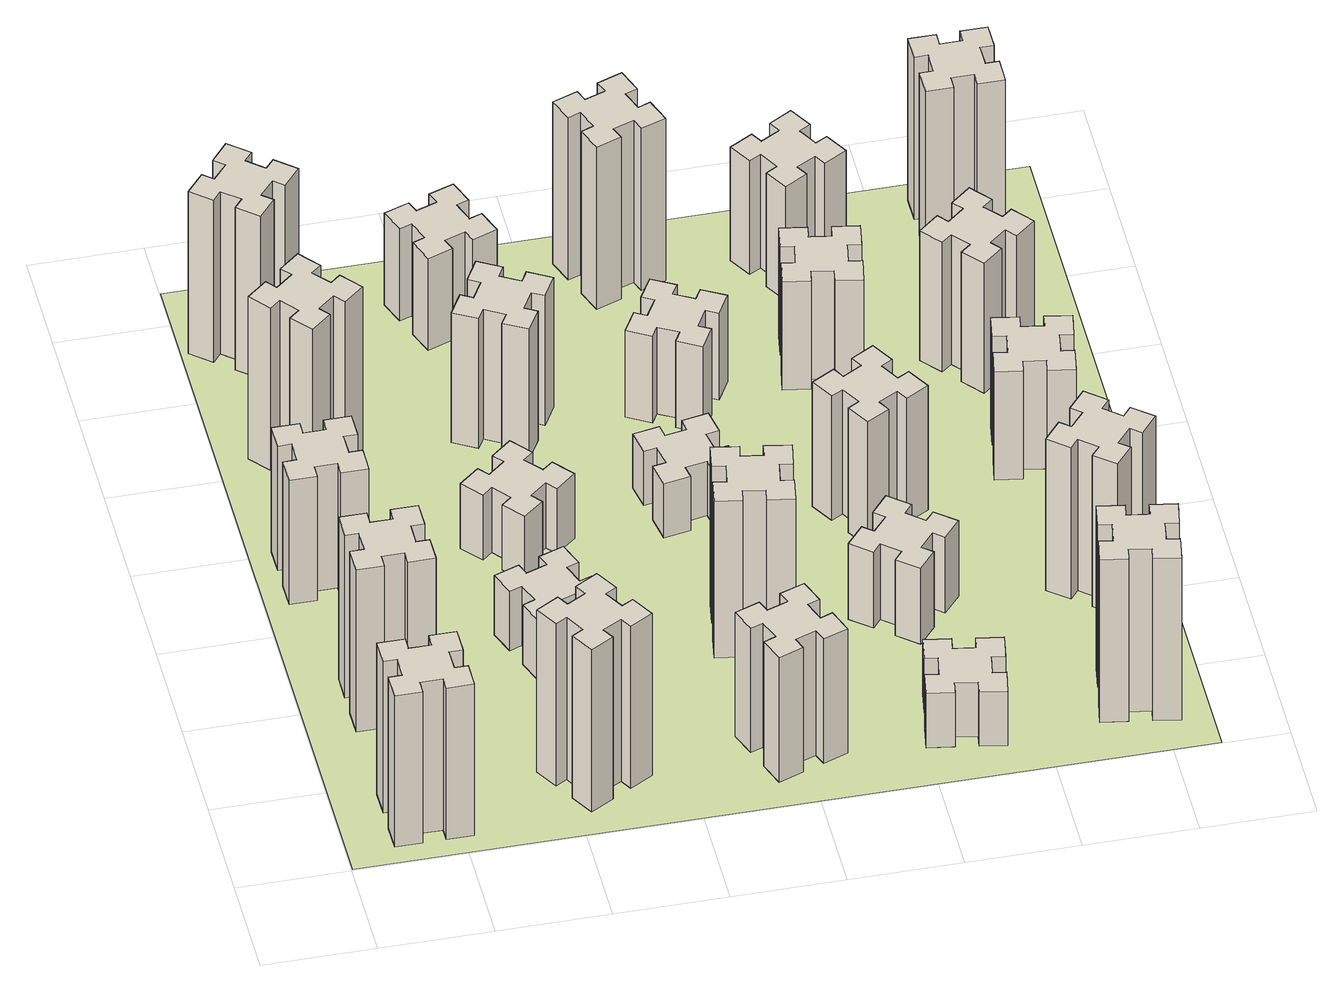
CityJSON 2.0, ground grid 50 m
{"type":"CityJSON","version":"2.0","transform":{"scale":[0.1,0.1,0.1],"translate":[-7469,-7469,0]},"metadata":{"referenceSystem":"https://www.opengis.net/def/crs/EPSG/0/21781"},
"CityObjects":{
"building1":{"type":"Building","attributes":{"class":"1000","function":"1000","usage":"1000","yearOfConstruction":2016,"roofType":"1000","measuredHeight":84,"storeysAboveGround":30,"storeysBelowGround":0},"geometry":[{"type":"Solid","lod":"1","boundaries":[[[[0,1,2,3,4,5,6,7,8,9,10,11,12,13,14,15,16,17,18,19]],[[17,16,20,21]],[[16,15,22,20]],[[15,14,23,22]],[[14,13,24,23]],[[13,12,25,24]],[[12,11,26,25]],[[11,10,27,26]],[[10,9,28,27]],[[9,8,29,28]],[[8,7,30,29]],[[7,6,31,30]],[[6,5,32,31]],[[5,4,33,32]],[[4,3,34,33]],[[3,2,35,34]],[[2,1,36,35]],[[1,0,37,36]],[[0,19,38,37]],[[19,18,39,38]],[[18,17,21,39]],[[24,25,26,27,28,29,30,31,32,33,34,35,36,37,38,39,21,20,22,23]]]]}]},
"building2":{"type":"Building","attributes":{"class":"1000","function":"1000","usage":"1000","yearOfConstruction":2016,"roofType":"1000","measuredHeight":90,"storeysAboveGround":30,"storeysBelowGround":0},"geometry":[{"type":"Solid","lod":"1","boundaries":[[[[40,41,42,43,44,45,46,47,48,49,50,51,52,53,54,55,56,57,58,59]],[[57,56,60,61]],[[56,55,62,60]],[[55,54,63,62]],[[54,53,64,63]],[[53,52,65,64]],[[52,51,66,65]],[[51,50,67,66]],[[50,49,68,67]],[[49,48,69,68]],[[48,47,70,69]],[[47,46,71,70]],[[46,45,72,71]],[[45,44,73,72]],[[44,43,74,73]],[[43,42,75,74]],[[42,41,76,75]],[[41,40,77,76]],[[40,59,78,77]],[[59,58,79,78]],[[58,57,61,79]],[[64,65,66,67,68,69,70,71,72,73,74,75,76,77,78,79,61,60,62,63]]]]}]},
"building3":{"type":"Building","attributes":{"class":"1000","function":"1000","usage":"1000","yearOfConstruction":2016,"roofType":"1000","measuredHeight":69,"storeysAboveGround":30,"storeysBelowGround":0},"geometry":[{"type":"Solid","lod":"1","boundaries":[[[[80,81,82,83,84,85,86,87,88,89,90,91,92,93,94,95,96,97,98,99]],[[97,96,100,101]],[[96,95,102,100]],[[95,94,103,102]],[[94,93,104,103]],[[93,92,105,104]],[[92,91,106,105]],[[91,90,107,106]],[[90,89,108,107]],[[89,88,109,108]],[[88,87,110,109]],[[87,86,111,110]],[[86,85,112,111]],[[85,84,113,112]],[[84,83,114,113]],[[83,82,115,114]],[[82,81,116,115]],[[81,80,117,116]],[[80,99,118,117]],[[99,98,119,118]],[[98,97,101,119]],[[104,105,106,107,108,109,110,111,112,113,114,115,116,117,118,119,101,100,102,103]]]]}]},
"building4":{"type":"Building","attributes":{"class":"1000","function":"1000","usage":"1000","yearOfConstruction":2016,"roofType":"1000","measuredHeight":90,"storeysAboveGround":30,"storeysBelowGround":0},"geometry":[{"type":"Solid","lod":"1","boundaries":[[[[120,121,122,123,124,125,126,127,128,129,130,131,132,133,134,135,136,137,138,139]],[[137,136,140,141]],[[136,135,142,140]],[[135,134,143,142]],[[134,133,144,143]],[[133,132,145,144]],[[132,131,146,145]],[[131,130,147,146]],[[130,129,148,147]],[[129,128,149,148]],[[128,127,150,149]],[[127,126,151,150]],[[126,125,152,151]],[[125,124,153,152]],[[124,123,154,153]],[[123,122,155,154]],[[122,121,156,155]],[[121,120,157,156]],[[120,139,158,157]],[[139,138,159,158]],[[138,137,141,159]],[[144,145,146,147,148,149,150,151,152,153,154,155,156,157,158,159,141,140,142,143]]]]}]},
"building5":{"type":"Building","attributes":{"class":"1000","function":"1000","usage":"1000","yearOfConstruction":2016,"roofType":"1000","measuredHeight":90,"storeysAboveGround":30,"storeysBelowGround":0},"geometry":[{"type":"Solid","lod":"1","boundaries":[[[[160,161,162,163,164,165,166,167,168,169,170,171,172,173,174,175,176,177,178,179]],[[177,176,180,181]],[[176,175,182,180]],[[175,174,183,182]],[[174,173,184,183]],[[173,172,185,184]],[[172,171,186,185]],[[171,170,187,186]],[[170,169,188,187]],[[169,168,189,188]],[[168,167,190,189]],[[167,166,191,190]],[[166,165,192,191]],[[165,164,193,192]],[[164,163,194,193]],[[163,162,195,194]],[[162,161,196,195]],[[161,160,197,196]],[[160,179,198,197]],[[179,178,199,198]],[[178,177,181,199]],[[184,185,186,187,188,189,190,191,192,193,194,195,196,197,198,199,181,180,182,183]]]]}]},
"building6":{"type":"Building","attributes":{"class":"1000","function":"1000","usage":"1000","yearOfConstruction":2016,"roofType":"1000","measuredHeight":90,"storeysAboveGround":30,"storeysBelowGround":0},"geometry":[{"type":"Solid","lod":"1","boundaries":[[[[200,201,202,203,204,205,206,207,208,209,210,211,212,213,214,215,216,217,218,219]],[[217,216,220,221]],[[216,215,222,220]],[[215,214,223,222]],[[214,213,224,223]],[[213,212,225,224]],[[212,211,226,225]],[[211,210,227,226]],[[210,209,228,227]],[[209,208,229,228]],[[208,207,230,229]],[[207,206,231,230]],[[206,205,232,231]],[[205,204,233,232]],[[204,203,234,233]],[[203,202,235,234]],[[202,201,236,235]],[[201,200,237,236]],[[200,219,238,237]],[[219,218,239,238]],[[218,217,221,239]],[[224,225,226,227,228,229,230,231,232,233,234,235,236,237,238,239,221,220,222,223]]]]}]},
"building7":{"type":"Building","attributes":{"class":"1000","function":"1000","usage":"1000","yearOfConstruction":2016,"roofType":"1000","measuredHeight":33,"storeysAboveGround":30,"storeysBelowGround":0},"geometry":[{"type":"Solid","lod":"1","boundaries":[[[[240,241,242,243,244,245,246,247,248,249,250,251,252,253,254,255,256,257,258,259]],[[257,256,260,261]],[[256,255,262,260]],[[255,254,263,262]],[[254,253,264,263]],[[253,252,265,264]],[[252,251,266,265]],[[251,250,267,266]],[[250,249,268,267]],[[249,248,269,268]],[[248,247,270,269]],[[247,246,271,270]],[[246,245,272,271]],[[245,244,273,272]],[[244,243,274,273]],[[243,242,275,274]],[[242,241,276,275]],[[241,240,277,276]],[[240,259,278,277]],[[259,258,279,278]],[[258,257,261,279]],[[264,265,266,267,268,269,270,271,272,273,274,275,276,277,278,279,261,260,262,263]]]]}]},
"building8":{"type":"Building","attributes":{"class":"1000","function":"1000","usage":"1000","yearOfConstruction":2016,"roofType":"1000","measuredHeight":36,"storeysAboveGround":30,"storeysBelowGround":0},"geometry":[{"type":"Solid","lod":"1","boundaries":[[[[280,281,282,283,284,285,286,287,288,289,290,291,292,293,294,295,296,297,298,299]],[[297,296,300,301]],[[296,295,302,300]],[[295,294,303,302]],[[294,293,304,303]],[[293,292,305,304]],[[292,291,306,305]],[[291,290,307,306]],[[290,289,308,307]],[[289,288,309,308]],[[288,287,310,309]],[[287,286,311,310]],[[286,285,312,311]],[[285,284,313,312]],[[284,283,314,313]],[[283,282,315,314]],[[282,281,316,315]],[[281,280,317,316]],[[280,299,318,317]],[[299,298,319,318]],[[298,297,301,319]],[[304,305,306,307,308,309,310,311,312,313,314,315,316,317,318,319,301,300,302,303]]]]}]},
"building9":{"type":"Building","attributes":{"class":"1000","function":"1000","usage":"1000","yearOfConstruction":2016,"roofType":"1000","measuredHeight":72,"storeysAboveGround":30,"storeysBelowGround":0},"geometry":[{"type":"Solid","lod":"1","boundaries":[[[[320,321,322,323,324,325,326,327,328,329,330,331,332,333,334,335,336,337,338,339]],[[337,336,340,341]],[[336,335,342,340]],[[335,334,343,342]],[[334,333,344,343]],[[333,332,345,344]],[[332,331,346,345]],[[331,330,347,346]],[[330,329,348,347]],[[329,328,349,348]],[[328,327,350,349]],[[327,326,351,350]],[[326,325,352,351]],[[325,324,353,352]],[[324,323,354,353]],[[323,322,355,354]],[[322,321,356,355]],[[321,320,357,356]],[[320,339,358,357]],[[339,338,359,358]],[[338,337,341,359]],[[344,345,346,347,348,349,350,351,352,353,354,355,356,357,358,359,341,340,342,343]]]]}]},
"building10":{"type":"Building","attributes":{"class":"1000","function":"1000","usage":"1000","yearOfConstruction":2016,"roofType":"1000","measuredHeight":69,"storeysAboveGround":30,"storeysBelowGround":0},"geometry":[{"type":"Solid","lod":"1","boundaries":[[[[360,361,362,363,364,365,366,367,368,369,370,371,372,373,374,375,376,377,378,379]],[[377,376,380,381]],[[376,375,382,380]],[[375,374,383,382]],[[374,373,384,383]],[[373,372,385,384]],[[372,371,386,385]],[[371,370,387,386]],[[370,369,388,387]],[[369,368,389,388]],[[368,367,390,389]],[[367,366,391,390]],[[366,365,392,391]],[[365,364,393,392]],[[364,363,394,393]],[[363,362,395,394]],[[362,361,396,395]],[[361,360,397,396]],[[360,379,398,397]],[[379,378,399,398]],[[378,377,381,399]],[[384,385,386,387,388,389,390,391,392,393,394,395,396,397,398,399,381,380,382,383]]]]}]},
"building11":{"type":"Building","attributes":{"class":"1000","function":"1000","usage":"1000","yearOfConstruction":2016,"roofType":"1000","measuredHeight":51,"storeysAboveGround":30,"storeysBelowGround":0},"geometry":[{"type":"Solid","lod":"1","boundaries":[[[[400,401,402,403,404,405,406,407,408,409,410,411,412,413,414,415,416,417,418,419]],[[417,416,420,421]],[[416,415,422,420]],[[415,414,423,422]],[[414,413,424,423]],[[413,412,425,424]],[[412,411,426,425]],[[411,410,427,426]],[[410,409,428,427]],[[409,408,429,428]],[[408,407,430,429]],[[407,406,431,430]],[[406,405,432,431]],[[405,404,433,432]],[[404,403,434,433]],[[403,402,435,434]],[[402,401,436,435]],[[401,400,437,436]],[[400,419,438,437]],[[419,418,439,438]],[[418,417,421,439]],[[424,425,426,427,428,429,430,431,432,433,434,435,436,437,438,439,421,420,422,423]]]]}]},
"building12":{"type":"Building","attributes":{"class":"1000","function":"1000","usage":"1000","yearOfConstruction":2016,"roofType":"1000","measuredHeight":87,"storeysAboveGround":30,"storeysBelowGround":0},"geometry":[{"type":"Solid","lod":"1","boundaries":[[[[440,441,442,443,444,445,446,447,448,449,450,451,452,453,454,455,456,457,458,459]],[[457,456,460,461]],[[456,455,462,460]],[[455,454,463,462]],[[454,453,464,463]],[[453,452,465,464]],[[452,451,466,465]],[[451,450,467,466]],[[450,449,468,467]],[[449,448,469,468]],[[448,447,470,469]],[[447,446,471,470]],[[446,445,472,471]],[[445,444,473,472]],[[444,443,474,473]],[[443,442,475,474]],[[442,441,476,475]],[[441,440,477,476]],[[440,459,478,477]],[[459,458,479,478]],[[458,457,461,479]],[[464,465,466,467,468,469,470,471,472,473,474,475,476,477,478,479,461,460,462,463]]]]}]},
"building13":{"type":"Building","attributes":{"class":"1000","function":"1000","usage":"1000","yearOfConstruction":2016,"roofType":"1000","measuredHeight":30,"storeysAboveGround":30,"storeysBelowGround":0},"geometry":[{"type":"Solid","lod":"1","boundaries":[[[[480,481,482,483,484,485,486,487,488,489,490,491,492,493,494,495,496,497,498,499]],[[497,496,500,501]],[[496,495,502,500]],[[495,494,503,502]],[[494,493,504,503]],[[493,492,505,504]],[[492,491,506,505]],[[491,490,507,506]],[[490,489,508,507]],[[489,488,509,508]],[[488,487,510,509]],[[487,486,511,510]],[[486,485,512,511]],[[485,484,513,512]],[[484,483,514,513]],[[483,482,515,514]],[[482,481,516,515]],[[481,480,517,516]],[[480,499,518,517]],[[499,498,519,518]],[[498,497,501,519]],[[504,505,506,507,508,509,510,511,512,513,514,515,516,517,518,519,501,500,502,503]]]]}]},
"building14":{"type":"Building","attributes":{"class":"1000","function":"1000","usage":"1000","yearOfConstruction":2016,"roofType":"1000","measuredHeight":48,"storeysAboveGround":30,"storeysBelowGround":0},"geometry":[{"type":"Solid","lod":"1","boundaries":[[[[520,521,522,523,524,525,526,527,528,529,530,531,532,533,534,535,536,537,538,539]],[[537,536,540,541]],[[536,535,542,540]],[[535,534,543,542]],[[534,533,544,543]],[[533,532,545,544]],[[532,531,546,545]],[[531,530,547,546]],[[530,529,548,547]],[[529,528,549,548]],[[528,527,550,549]],[[527,526,551,550]],[[526,525,552,551]],[[525,524,553,552]],[[524,523,554,553]],[[523,522,555,554]],[[522,521,556,555]],[[521,520,557,556]],[[520,539,558,557]],[[539,538,559,558]],[[538,537,541,559]],[[544,545,546,547,548,549,550,551,552,553,554,555,556,557,558,559,541,540,542,543]]]]}]},
"building15":{"type":"Building","attributes":{"class":"1000","function":"1000","usage":"1000","yearOfConstruction":2016,"roofType":"1000","measuredHeight":30,"storeysAboveGround":30,"storeysBelowGround":0},"geometry":[{"type":"Solid","lod":"1","boundaries":[[[[560,561,562,563,564,565,566,567,568,569,570,571,572,573,574,575,576,577,578,579]],[[577,576,580,581]],[[576,575,582,580]],[[575,574,583,582]],[[574,573,584,583]],[[573,572,585,584]],[[572,571,586,585]],[[571,570,587,586]],[[570,569,588,587]],[[569,568,589,588]],[[568,567,590,589]],[[567,566,591,590]],[[566,565,592,591]],[[565,564,593,592]],[[564,563,594,593]],[[563,562,595,594]],[[562,561,596,595]],[[561,560,597,596]],[[560,579,598,597]],[[579,578,599,598]],[[578,577,581,599]],[[584,585,586,587,588,589,590,591,592,593,594,595,596,597,598,599,581,580,582,583]]]]}]},
"building16":{"type":"Building","attributes":{"class":"1000","function":"1000","usage":"1000","yearOfConstruction":2016,"roofType":"1000","measuredHeight":90,"storeysAboveGround":30,"storeysBelowGround":0},"geometry":[{"type":"Solid","lod":"1","boundaries":[[[[600,601,602,603,604,605,606,607,608,609,610,611,612,613,614,615,616,617,618,619]],[[617,616,620,621]],[[616,615,622,620]],[[615,614,623,622]],[[614,613,624,623]],[[613,612,625,624]],[[612,611,626,625]],[[611,610,627,626]],[[610,609,628,627]],[[609,608,629,628]],[[608,607,630,629]],[[607,606,631,630]],[[606,605,632,631]],[[605,604,633,632]],[[604,603,634,633]],[[603,602,635,634]],[[602,601,636,635]],[[601,600,637,636]],[[600,619,638,637]],[[619,618,639,638]],[[618,617,621,639]],[[624,625,626,627,628,629,630,631,632,633,634,635,636,637,638,639,621,620,622,623]]]]}]},
"building17":{"type":"Building","attributes":{"class":"1000","function":"1000","usage":"1000","yearOfConstruction":2016,"roofType":"1000","measuredHeight":42,"storeysAboveGround":30,"storeysBelowGround":0},"geometry":[{"type":"Solid","lod":"1","boundaries":[[[[640,641,642,643,644,645,646,647,648,649,650,651,652,653,654,655,656,657,658,659]],[[657,656,660,661]],[[656,655,662,660]],[[655,654,663,662]],[[654,653,664,663]],[[653,652,665,664]],[[652,651,666,665]],[[651,650,667,666]],[[650,649,668,667]],[[649,648,669,668]],[[648,647,670,669]],[[647,646,671,670]],[[646,645,672,671]],[[645,644,673,672]],[[644,643,674,673]],[[643,642,675,674]],[[642,641,676,675]],[[641,640,677,676]],[[640,659,678,677]],[[659,658,679,678]],[[658,657,661,679]],[[664,665,666,667,668,669,670,671,672,673,674,675,676,677,678,679,661,660,662,663]]]]}]},
"building18":{"type":"Building","attributes":{"class":"1000","function":"1000","usage":"1000","yearOfConstruction":2016,"roofType":"1000","measuredHeight":69,"storeysAboveGround":30,"storeysBelowGround":0},"geometry":[{"type":"Solid","lod":"1","boundaries":[[[[680,681,682,683,684,685,686,687,688,689,690,691,692,693,694,695,696,697,698,699]],[[697,696,700,701]],[[696,695,702,700]],[[695,694,703,702]],[[694,693,704,703]],[[693,692,705,704]],[[692,691,706,705]],[[691,690,707,706]],[[690,689,708,707]],[[689,688,709,708]],[[688,687,710,709]],[[687,686,711,710]],[[686,685,712,711]],[[685,684,713,712]],[[684,683,714,713]],[[683,682,715,714]],[[682,681,716,715]],[[681,680,717,716]],[[680,699,718,717]],[[699,698,719,718]],[[698,697,701,719]],[[704,705,706,707,708,709,710,711,712,713,714,715,716,717,718,719,701,700,702,703]]]]}]},
"building19":{"type":"Building","attributes":{"class":"1000","function":"1000","usage":"1000","yearOfConstruction":2016,"roofType":"1000","measuredHeight":60,"storeysAboveGround":30,"storeysBelowGround":0},"geometry":[{"type":"Solid","lod":"1","boundaries":[[[[720,721,722,723,724,725,726,727,728,729,730,731,732,733,734,735,736,737,738,739]],[[737,736,740,741]],[[736,735,742,740]],[[735,734,743,742]],[[734,733,744,743]],[[733,732,745,744]],[[732,731,746,745]],[[731,730,747,746]],[[730,729,748,747]],[[729,728,749,748]],[[728,727,750,749]],[[727,726,751,750]],[[726,725,752,751]],[[725,724,753,752]],[[724,723,754,753]],[[723,722,755,754]],[[722,721,756,755]],[[721,720,757,756]],[[720,739,758,757]],[[739,738,759,758]],[[738,737,741,759]],[[744,745,746,747,748,749,750,751,752,753,754,755,756,757,758,759,741,740,742,743]]]]}]},
"building20":{"type":"Building","attributes":{"class":"1000","function":"1000","usage":"1000","yearOfConstruction":2016,"roofType":"1000","measuredHeight":90,"storeysAboveGround":30,"storeysBelowGround":0},"geometry":[{"type":"Solid","lod":"1","boundaries":[[[[760,761,762,763,764,765,766,767,768,769,770,771,772,773,774,775,776,777,778,779]],[[777,776,780,781]],[[776,775,782,780]],[[775,774,783,782]],[[774,773,784,783]],[[773,772,785,784]],[[772,771,786,785]],[[771,770,787,786]],[[770,769,788,787]],[[769,768,789,788]],[[768,767,790,789]],[[767,766,791,790]],[[766,765,792,791]],[[765,764,793,792]],[[764,763,794,793]],[[763,762,795,794]],[[762,761,796,795]],[[761,760,797,796]],[[760,779,798,797]],[[779,778,799,798]],[[778,777,781,799]],[[784,785,786,787,788,789,790,791,792,793,794,795,796,797,798,799,781,780,782,783]]]]}]},
"building21":{"type":"Building","attributes":{"class":"1000","function":"1000","usage":"1000","yearOfConstruction":2016,"roofType":"1000","measuredHeight":63,"storeysAboveGround":30,"storeysBelowGround":0},"geometry":[{"type":"Solid","lod":"1","boundaries":[[[[800,801,802,803,804,805,806,807,808,809,810,811,812,813,814,815,816,817,818,819]],[[817,816,820,821]],[[816,815,822,820]],[[815,814,823,822]],[[814,813,824,823]],[[813,812,825,824]],[[812,811,826,825]],[[811,810,827,826]],[[810,809,828,827]],[[809,808,829,828]],[[808,807,830,829]],[[807,806,831,830]],[[806,805,832,831]],[[805,804,833,832]],[[804,803,834,833]],[[803,802,835,834]],[[802,801,836,835]],[[801,800,837,836]],[[800,819,838,837]],[[819,818,839,838]],[[818,817,821,839]],[[824,825,826,827,828,829,830,831,832,833,834,835,836,837,838,839,821,820,822,823]]]]}]},
"building22":{"type":"Building","attributes":{"class":"1000","function":"1000","usage":"1000","yearOfConstruction":2016,"roofType":"1000","measuredHeight":84,"storeysAboveGround":30,"storeysBelowGround":0},"geometry":[{"type":"Solid","lod":"1","boundaries":[[[[840,841,842,843,844,845,846,847,848,849,850,851,852,853,854,855,856,857,858,859]],[[857,856,860,861]],[[856,855,862,860]],[[855,854,863,862]],[[854,853,864,863]],[[853,852,865,864]],[[852,851,866,865]],[[851,850,867,866]],[[850,849,868,867]],[[849,848,869,868]],[[848,847,870,869]],[[847,846,871,870]],[[846,845,872,871]],[[845,844,873,872]],[[844,843,874,873]],[[843,842,875,874]],[[842,841,876,875]],[[841,840,877,876]],[[840,859,878,877]],[[859,858,879,878]],[[858,857,861,879]],[[864,865,866,867,868,869,870,871,872,873,874,875,876,877,878,879,861,860,862,863]]]]}]},
"building23":{"type":"Building","attributes":{"class":"1000","function":"1000","usage":"1000","yearOfConstruction":2016,"roofType":"1000","measuredHeight":60,"storeysAboveGround":30,"storeysBelowGround":0},"geometry":[{"type":"Solid","lod":"1","boundaries":[[[[880,881,882,883,884,885,886,887,888,889,890,891,892,893,894,895,896,897,898,899]],[[897,896,900,901]],[[896,895,902,900]],[[895,894,903,902]],[[894,893,904,903]],[[893,892,905,904]],[[892,891,906,905]],[[891,890,907,906]],[[890,889,908,907]],[[889,888,909,908]],[[888,887,910,909]],[[887,886,911,910]],[[886,885,912,911]],[[885,884,913,912]],[[884,883,914,913]],[[883,882,915,914]],[[882,881,916,915]],[[881,880,917,916]],[[880,899,918,917]],[[899,898,919,918]],[[898,897,901,919]],[[904,905,906,907,908,909,910,911,912,913,914,915,916,917,918,919,901,900,902,903]]]]}]},
"building24":{"type":"Building","attributes":{"class":"1000","function":"1000","usage":"1000","yearOfConstruction":2016,"roofType":"1000","measuredHeight":72,"storeysAboveGround":30,"storeysBelowGround":0},"geometry":[{"type":"Solid","lod":"1","boundaries":[[[[920,921,922,923,924,925,926,927,928,929,930,931,932,933,934,935,936,937,938,939]],[[937,936,940,941]],[[936,935,942,940]],[[935,934,943,942]],[[934,933,944,943]],[[933,932,945,944]],[[932,931,946,945]],[[931,930,947,946]],[[930,929,948,947]],[[929,928,949,948]],[[928,927,950,949]],[[927,926,951,950]],[[926,925,952,951]],[[925,924,953,952]],[[924,923,954,953]],[[923,922,955,954]],[[922,921,956,955]],[[921,920,957,956]],[[920,939,958,957]],[[939,938,959,958]],[[938,937,941,959]],[[944,945,946,947,948,949,950,951,952,953,954,955,956,957,958,959,941,940,942,943]]]]}]},
"building25":{"type":"Building","attributes":{"class":"1000","function":"1000","usage":"1000","yearOfConstruction":2016,"roofType":"1000","measuredHeight":90,"storeysAboveGround":30,"storeysBelowGround":0},"geometry":[{"type":"Solid","lod":"1","boundaries":[[[[960,961,962,963,964,965,966,967,968,969,970,971,972,973,974,975,976,977,978,979]],[[977,976,980,981]],[[976,975,982,980]],[[975,974,983,982]],[[974,973,984,983]],[[973,972,985,984]],[[972,971,986,985]],[[971,970,987,986]],[[970,969,988,987]],[[969,968,989,988]],[[968,967,990,989]],[[967,966,991,990]],[[966,965,992,991]],[[965,964,993,992]],[[964,963,994,993]],[[963,962,995,994]],[[962,961,996,995]],[[961,960,997,996]],[[960,979,998,997]],[[979,978,999,998]],[[978,977,981,999]],[[984,985,986,987,988,989,990,991,992,993,994,995,996,997,998,999,981,980,982,983]]]]}]},
"landuse1":{"type":"LandUse","attributes":{"name":"plot1","function":"1010"},"geometry":[{"type":"MultiSurface","lod":"1","boundaries":[[[1000,1001,1002,1003]]]}]}
},
"vertices":[
[265,325,0],[265,225,0],[205,225,0],[205,105,0],[325,105,0],[325,165,0],[425,165,0],[425,105,0],[545,105,0],[545,225,0],[485,225,0],[485,325,0],[545,325,0],[545,445,0],[425,445,0],[425,385,0],[325,385,0],[325,445,0],[205,445,0],[205,325,0],[325,385,840],[325,445,840],[425,385,840],[425,445,840],[545,445,840],[545,325,840],[485,325,840],[485,225,840],[545,225,840],[545,105,840],[425,105,840],[425,165,840],[325,165,840],[325,105,840],[205,105,840],[205,225,840],[265,225,840],[265,325,840],[205,325,840],[205,445,840],
[265,1065,0],[265,965,0],[205,965,0],[205,845,0],[325,845,0],[325,905,0],[425,905,0],[425,845,0],[545,845,0],[545,965,0],[485,965,0],[485,1065,0],[545,1065,0],[545,1185,0],[425,1185,0],[425,1125,0],[325,1125,0],[325,1185,0],[205,1185,0],[205,1065,0],[325,1125,900],[325,1185,900],[425,1125,900],[425,1185,900],[545,1185,900],[545,1065,900],[485,1065,900],[485,965,900],[545,965,900],[545,845,900],[425,845,900],[425,905,900],[325,905,900],[325,845,900],[205,845,900],[205,965,900],[265,965,900],[265,1065,900],[205,1065,900],[205,1185,900],
[325,1965,0],[225,1965,0],[225,2025,0],[105,2025,0],[105,1905,0],[165,1905,0],[165,1805,0],[105,1805,0],[105,1685,0],[225,1685,0],[225,1745,0],[325,1745,0],[325,1685,0],[445,1685,0],[445,1805,0],[385,1805,0],[385,1905,0],[445,1905,0],[445,2025,0],[325,2025,0],[385,1905,690],[445,1905,690],[385,1805,690],[445,1805,690],[445,1685,690],[325,1685,690],[325,1745,690],[225,1745,690],[225,1685,690],[105,1685,690],[105,1805,690],[165,1805,690],[165,1905,690],[105,1905,690],[105,2025,690],[225,2025,690],[225,1965,690],[325,1965,690],[325,2025,690],[445,2025,690],
[492,2628,0],[427,2704,0],[473,2743,0],[396,2835,0],[304,2758,0],[343,2712,0],[266,2647,0],[228,2693,0],[136,2616,0],[213,2524,0],[259,2563,0],[323,2486,0],[277,2448,0],[354,2356,0],[446,2433,0],[408,2479,0],[484,2543,0],[523,2497,0],[615,2574,0],[538,2666,0],[484,2543,900],[523,2497,900],[408,2479,900],[446,2433,900],[354,2356,900],[277,2448,900],[323,2486,900],[259,2563,900],[213,2524,900],[136,2616,900],[228,2693,900],[266,2647,900],[343,2712,900],[304,2758,900],[396,2835,900],[473,2743,900],[427,2704,900],[492,2628,900],[538,2666,900],[615,2574,900],
[1127,255,0],[1214,305,0],[1244,253,0],[1348,313,0],[1288,417,0],[1236,387,0],[1186,474,0],[1238,504,0],[1178,608,0],[1074,548,0],[1104,496,0],[1017,446,0],[987,498,0],[883,438,0],[943,334,0],[995,364,0],[1045,277,0],[993,247,0],[1053,143,0],[1157,203,0],[1045,277,900],[993,247,900],[995,364,900],[943,334,900],[883,438,900],[987,498,900],[1017,446,900],[1104,496,900],[1074,548,900],[1178,608,900],[1238,504,900],[1186,474,900],[1236,387,900],[1288,417,900],[1348,313,900],[1244,253,900],[1214,305,900],[1127,255,900],[1157,203,900],[1053,143,900],
[384,3387,0],[308,3452,0],[346,3498,0],[254,3575,0],[177,3483,0],[223,3444,0],[159,3368,0],[113,3406,0],[36,3314,0],[128,3237,0],[166,3283,0],[243,3219,0],[204,3173,0],[296,3096,0],[373,3188,0],[327,3226,0],[392,3303,0],[438,3264,0],[515,3356,0],[423,3433,0],[392,3303,900],[438,3264,900],[327,3226,900],[373,3188,900],[296,3096,900],[204,3173,900],[243,3219,900],[166,3283,900],[128,3237,900],[36,3314,900],[113,3406,900],[159,3368,900],[223,3444,900],[177,3483,900],[254,3575,900],[346,3498,900],[308,3452,900],[384,3387,900],[423,3433,900],[515,3356,900],
[1125,1336,0],[1031,1302,0],[1010,1358,0],[897,1317,0],[939,1204,0],[995,1225,0],[1029,1131,0],[973,1110,0],[1014,997,0],[1127,1039,0],[1106,1095,0],[1200,1129,0],[1220,1073,0],[1333,1114,0],[1292,1227,0],[1236,1206,0],[1202,1300,0],[1258,1320,0],[1217,1433,0],[1104,1392,0],[1202,1300,330],[1258,1320,330],[1236,1206,330],[1292,1227,330],[1333,1114,330],[1220,1073,330],[1200,1129,330],[1106,1095,330],[1127,1039,330],[1014,997,330],[973,1110,330],[1029,1131,330],[995,1225,330],[939,1204,330],[897,1317,330],[1010,1358,330],[1031,1302,330],[1125,1336,330],[1104,1392,330],[1217,1433,330],
[1083,1972,0],[1006,1907,0],[968,1953,0],[876,1876,0],[953,1784,0],[999,1823,0],[1063,1746,0],[1017,1708,0],[1094,1616,0],[1186,1693,0],[1148,1739,0],[1224,1803,0],[1263,1757,0],[1355,1834,0],[1278,1926,0],[1232,1888,0],[1167,1964,0],[1213,2003,0],[1136,2095,0],[1044,2018,0],[1167,1964,360],[1213,2003,360],[1232,1888,360],[1278,1926,360],[1355,1834,360],[1263,1757,360],[1224,1803,360],[1148,1739,360],[1186,1693,360],[1094,1616,360],[1017,1708,360],[1063,1746,360],[999,1823,360],[953,1784,360],[876,1876,360],[968,1953,360],[1006,1907,360],[1083,1972,360],[1044,2018,360],[1136,2095,360],
[1314,2666,0],[1227,2716,0],[1257,2768,0],[1153,2828,0],[1093,2724,0],[1145,2694,0],[1095,2607,0],[1043,2637,0],[983,2533,0],[1087,2473,0],[1117,2525,0],[1204,2475,0],[1174,2423,0],[1278,2363,0],[1338,2467,0],[1286,2497,0],[1336,2584,0],[1388,2554,0],[1448,2658,0],[1344,2718,0],[1336,2584,720],[1388,2554,720],[1286,2497,720],[1338,2467,720],[1278,2363,720],[1174,2423,720],[1204,2475,720],[1117,2525,720],[1087,2473,720],[983,2533,720],[1043,2637,720],[1095,2607,720],[1145,2694,720],[1093,2724,720],[1153,2828,720],[1257,2768,720],[1227,2716,720],[1314,2666,720],[1344,2718,720],[1448,2658,720],
[1965,496,0],[1871,462,0],[1850,518,0],[1737,477,0],[1779,364,0],[1835,385,0],[1869,291,0],[1813,270,0],[1854,157,0],[1967,199,0],[1946,255,0],[2040,289,0],[2060,233,0],[2173,274,0],[2132,387,0],[2076,366,0],[2042,460,0],[2098,480,0],[2057,593,0],[1944,552,0],[2042,460,690],[2098,480,690],[2076,366,690],[2132,387,690],[2173,274,690],[2060,233,690],[2040,289,690],[1946,255,690],[1967,199,690],[1854,157,690],[1813,270,690],[1869,291,690],[1835,385,690],[1779,364,690],[1737,477,690],[1850,518,690],[1871,462,690],[1965,496,690],[1944,552,690],[2057,593,690],
[1125,3456,0],[1031,3422,0],[1010,3478,0],[897,3437,0],[939,3324,0],[995,3345,0],[1029,3251,0],[973,3230,0],[1014,3117,0],[1127,3159,0],[1106,3215,0],[1200,3249,0],[1220,3193,0],[1333,3234,0],[1292,3347,0],[1236,3326,0],[1202,3420,0],[1258,3440,0],[1217,3553,0],[1104,3512,0],[1202,3420,510],[1258,3440,510],[1236,3326,510],[1292,3347,510],[1333,3234,510],[1220,3193,510],[1200,3249,510],[1106,3215,510],[1127,3159,510],[1014,3117,510],[973,3230,510],[1029,3251,510],[995,3345,510],[939,3324,510],[897,3437,510],[1010,3478,510],[1031,3422,510],[1125,3456,510],[1104,3512,510],[1217,3553,510],
[2055,1047,0],[2072,1145,0],[2131,1135,0],[2152,1253,0],[2034,1274,0],[2024,1215,0],[1925,1232,0],[1936,1291,0],[1817,1312,0],[1797,1194,0],[1856,1184,0],[1838,1085,0],[1779,1096,0],[1758,977,0],[1877,957,0],[1887,1016,0],[1985,998,0],[1975,939,0],[2093,918,0],[2114,1037,0],[1985,998,870],[1975,939,870],[1887,1016,870],[1877,957,870],[1758,977,870],[1779,1096,870],[1838,1085,870],[1856,1184,870],[1797,1194,870],[1817,1312,870],[1936,1291,870],[1925,1232,870],[2024,1215,870],[2034,1274,870],[2152,1253,870],[2131,1135,870],[2072,1145,870],[2055,1047,870],[2114,1037,870],[2093,918,870],
[1972,1925,0],[1955,2024,0],[2014,2034,0],[1993,2152,0],[1875,2131,0],[1885,2072,0],[1787,2055,0],[1777,2114,0],[1658,2093,0],[1679,1975,0],[1738,1985,0],[1756,1887,0],[1697,1877,0],[1717,1758,0],[1836,1779,0],[1825,1838,0],[1924,1856,0],[1934,1797,0],[2052,1817,0],[2031,1936,0],[1924,1856,300],[1934,1797,300],[1825,1838,300],[1836,1779,300],[1717,1758,300],[1697,1877,300],[1756,1887,300],[1738,1985,300],[1679,1975,300],[1658,2093,300],[1777,2114,300],[1787,2055,300],[1885,2072,300],[1875,2131,300],[1993,2152,300],[2014,2034,300],[1955,2024,300],[1972,1925,300],[2031,1936,300],[2052,1817,300],
[2026,2497,0],[2076,2584,0],[2128,2554,0],[2188,2658,0],[2084,2718,0],[2054,2666,0],[1967,2716,0],[1997,2768,0],[1893,2828,0],[1833,2724,0],[1885,2694,0],[1835,2607,0],[1783,2637,0],[1723,2533,0],[1827,2473,0],[1857,2525,0],[1944,2475,0],[1914,2423,0],[2018,2363,0],[2078,2467,0],[1944,2475,480],[1914,2423,480],[1857,2525,480],[1827,2473,480],[1723,2533,480],[1783,2637,480],[1835,2607,480],[1885,2694,480],[1833,2724,480],[1893,2828,480],[1997,2768,480],[1967,2716,480],[2054,2666,480],[2084,2718,480],[2188,2658,480],[2128,2554,480],[2076,2584,480],[2026,2497,480],[2078,2467,480],[2018,2363,480],
[2596,444,0],[2578,345,0],[2519,356,0],[2498,237,0],[2617,217,0],[2627,276,0],[2725,258,0],[2715,199,0],[2833,178,0],[2854,297,0],[2795,307,0],[2812,405,0],[2871,395,0],[2892,513,0],[2774,534,0],[2764,475,0],[2665,492,0],[2676,551,0],[2557,572,0],[2537,454,0],[2665,492,300],[2676,551,300],[2764,475,300],[2774,534,300],[2892,513,300],[2871,395,300],[2812,405,300],[2795,307,300],[2854,297,300],[2833,178,300],[2715,199,300],[2725,258,300],[2627,276,300],[2617,217,300],[2498,237,300],[2519,356,300],[2578,345,300],[2596,444,300],[2537,454,300],[2557,572,300],
[1735,3445,0],[1769,3351,0],[1713,3330,0],[1754,3217,0],[1867,3259,0],[1846,3315,0],[1940,3349,0],[1960,3293,0],[2073,3334,0],[2032,3447,0],[1976,3426,0],[1942,3520,0],[1998,3540,0],[1957,3653,0],[1844,3612,0],[1865,3556,0],[1771,3522,0],[1750,3578,0],[1637,3537,0],[1679,3424,0],[1771,3522,900],[1750,3578,900],[1865,3556,900],[1844,3612,900],[1957,3653,900],[1998,3540,900],[1942,3520,900],[1976,3426,900],[2032,3447,900],[2073,3334,900],[1960,3293,900],[1940,3349,900],[1846,3315,900],[1867,3259,900],[1754,3217,900],[1713,3330,900],[1769,3351,900],[1735,3445,900],[1679,3424,900],[1637,3537,900],
[2647,1006,0],[2712,1083,0],[2758,1044,0],[2835,1136,0],[2743,1213,0],[2704,1167,0],[2628,1232,0],[2666,1278,0],[2574,1355,0],[2497,1263,0],[2543,1224,0],[2479,1148,0],[2433,1186,0],[2356,1094,0],[2448,1017,0],[2486,1063,0],[2563,999,0],[2524,953,0],[2616,876,0],[2693,968,0],[2563,999,420],[2524,953,420],[2486,1063,420],[2448,1017,420],[2356,1094,420],[2433,1186,420],[2479,1148,420],[2543,1224,420],[2497,1263,420],[2574,1355,420],[2666,1278,420],[2628,1232,420],[2704,1167,420],[2743,1213,420],[2835,1136,420],[2758,1044,420],[2712,1083,420],[2647,1006,420],[2693,968,420],[2616,876,420],
[2475,1744,0],[2525,1657,0],[2473,1627,0],[2533,1523,0],[2637,1583,0],[2607,1635,0],[2694,1685,0],[2724,1633,0],[2828,1693,0],[2768,1797,0],[2716,1767,0],[2666,1854,0],[2718,1884,0],[2658,1988,0],[2554,1928,0],[2584,1876,0],[2497,1826,0],[2467,1878,0],[2363,1818,0],[2423,1714,0],[2497,1826,690],[2467,1878,690],[2584,1876,690],[2554,1928,690],[2658,1988,690],[2718,1884,690],[2666,1854,690],[2716,1767,690],[2768,1797,690],[2828,1693,690],[2724,1633,690],[2694,1685,690],[2607,1635,690],[2637,1583,690],[2533,1523,690],[2473,1627,690],[2525,1657,690],[2475,1744,690],[2423,1714,690],[2363,1818,690],
[2664,2795,0],[2565,2812,0],[2576,2871,0],[2457,2892,0],[2437,2774,0],[2496,2764,0],[2478,2665,0],[2419,2676,0],[2398,2557,0],[2517,2537,0],[2527,2596,0],[2625,2578,0],[2615,2519,0],[2733,2498,0],[2754,2617,0],[2695,2627,0],[2712,2725,0],[2771,2715,0],[2792,2833,0],[2674,2854,0],[2712,2725,600],[2771,2715,600],[2695,2627,600],[2754,2617,600],[2733,2498,600],[2615,2519,600],[2625,2578,600],[2527,2596,600],[2517,2537,600],[2398,2557,600],[2419,2676,600],[2478,2665,600],[2496,2764,600],[2437,2774,600],[2457,2892,600],[2576,2871,600],[2565,2812,600],[2664,2795,600],[2674,2854,600],[2792,2833,600],
[3504,475,0],[3405,492,0],[3416,551,0],[3297,572,0],[3277,454,0],[3336,444,0],[3318,345,0],[3259,356,0],[3238,237,0],[3357,217,0],[3367,276,0],[3465,258,0],[3455,199,0],[3573,178,0],[3594,297,0],[3535,307,0],[3552,405,0],[3611,395,0],[3632,513,0],[3514,534,0],[3552,405,900],[3611,395,900],[3535,307,900],[3594,297,900],[3573,178,900],[3455,199,900],[3465,258,900],[3367,276,900],[3357,217,900],[3238,237,900],[3259,356,900],[3318,345,900],[3336,444,900],[3277,454,900],[3297,572,900],[3416,551,900],[3405,492,900],[3504,475,900],[3514,534,900],[3632,513,900],
[2716,3347,0],[2666,3434,0],[2718,3464,0],[2658,3568,0],[2554,3508,0],[2584,3456,0],[2497,3406,0],[2467,3458,0],[2363,3398,0],[2423,3294,0],[2475,3324,0],[2525,3237,0],[2473,3207,0],[2533,3103,0],[2637,3163,0],[2607,3215,0],[2694,3265,0],[2724,3213,0],[2828,3273,0],[2768,3377,0],[2694,3265,630],[2724,3213,630],[2607,3215,630],[2637,3163,630],[2533,3103,630],[2473,3207,630],[2525,3237,630],[2475,3324,630],[2423,3294,630],[2363,3398,630],[2467,3458,630],[2497,3406,630],[2584,3456,630],[2554,3508,630],[2658,3568,630],[2718,3464,630],[2666,3434,630],[2716,3347,630],[2768,3377,630],[2828,3273,630],
[3487,1006,0],[3552,1083,0],[3598,1044,0],[3675,1136,0],[3583,1213,0],[3544,1167,0],[3468,1232,0],[3506,1278,0],[3414,1355,0],[3337,1263,0],[3383,1224,0],[3319,1148,0],[3273,1186,0],[3196,1094,0],[3288,1017,0],[3326,1063,0],[3403,999,0],[3364,953,0],[3456,876,0],[3533,968,0],[3403,999,840],[3364,953,840],[3326,1063,840],[3288,1017,840],[3196,1094,840],[3273,1186,840],[3319,1148,840],[3383,1224,840],[3337,1263,840],[3414,1355,840],[3506,1278,840],[3468,1232,840],[3544,1167,840],[3583,1213,840],[3675,1136,840],[3598,1044,840],[3552,1083,840],[3487,1006,840],[3533,968,840],[3456,876,840],
[3267,1856,0],[3365,1838,0],[3355,1779,0],[3473,1758,0],[3494,1877,0],[3435,1887,0],[3452,1985,0],[3511,1975,0],[3532,2093,0],[3414,2114,0],[3404,2055,0],[3305,2072,0],[3316,2131,0],[3197,2152,0],[3177,2034,0],[3236,2024,0],[3218,1925,0],[3159,1936,0],[3138,1817,0],[3257,1797,0],[3218,1925,600],[3159,1936,600],[3236,2024,600],[3177,2034,600],[3197,2152,600],[3316,2131,600],[3305,2072,600],[3404,2055,600],[3414,2114,600],[3532,2093,600],[3511,1975,600],[3452,1985,600],[3435,1887,600],[3494,1877,600],[3473,1758,600],[3355,1779,600],[3365,1838,600],[3267,1856,600],[3257,1797,600],[3138,1817,600],
[3119,2563,0],[3183,2486,0],[3137,2448,0],[3214,2356,0],[3306,2433,0],[3268,2479,0],[3344,2543,0],[3383,2497,0],[3475,2574,0],[3398,2666,0],[3352,2628,0],[3287,2704,0],[3333,2743,0],[3256,2835,0],[3164,2758,0],[3203,2712,0],[3126,2647,0],[3088,2693,0],[2996,2616,0],[3073,2524,0],[3126,2647,720],[3088,2693,720],[3203,2712,720],[3164,2758,720],[3256,2835,720],[3333,2743,720],[3287,2704,720],[3352,2628,720],[3398,2666,720],[3475,2574,720],[3383,2497,720],[3344,2543,720],[3268,2479,720],[3306,2433,720],[3214,2356,720],[3137,2448,720],[3183,2486,720],[3119,2563,720],[3073,2524,720],[2996,2616,720],
[3285,3325,0],[3385,3325,0],[3385,3265,0],[3505,3265,0],[3505,3385,0],[3445,3385,0],[3445,3485,0],[3505,3485,0],[3505,3605,0],[3385,3605,0],[3385,3545,0],[3285,3545,0],[3285,3605,0],[3165,3605,0],[3165,3485,0],[3225,3485,0],[3225,3385,0],[3165,3385,0],[3165,3265,0],[3285,3265,0],[3225,3385,900],[3165,3385,900],[3225,3485,900],[3165,3485,900],[3165,3605,900],[3285,3605,900],[3285,3545,900],[3385,3545,900],[3385,3605,900],[3505,3605,900],[3505,3485,900],[3445,3485,900],[3445,3385,900],[3505,3385,900],[3505,3265,900],[3385,3265,900],[3385,3325,900],[3285,3325,900],[3285,3265,900],[3165,3265,900],
[5,3705,0],[3705,3705,0],[3705,5,0],[5,5,0]
]}
